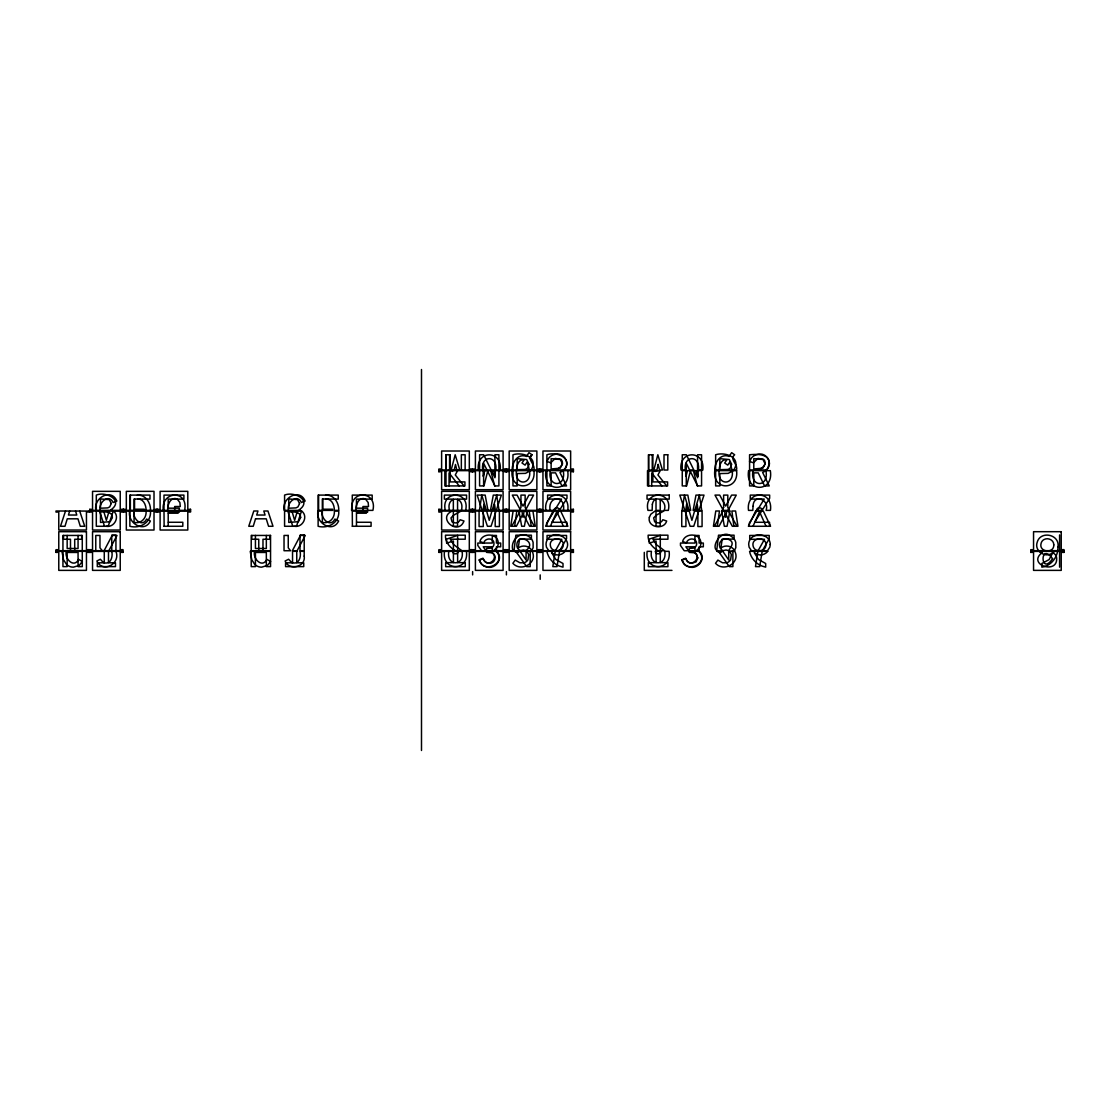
<?xml version="1.0" encoding="UTF-8"?>
<svg xmlns="http://www.w3.org/2000/svg" width="1120" height="1120" viewBox="0 0 1120 1120"><rect width="100%" height="100%" fill="white"/><g stroke="black" fill="none" stroke-linecap="round" stroke-linejoin="round"><path stroke-width="1.5" d="M478.338 470.036C475.846 449.778 502.642 449.778 500.15 470.036M512.19 470.036C511.784 462.49 517.986 453.054 526.442 456.428L528.976 452.662L531.986 454.762C526.358 459.284 535.584 464.086 533.848 470.036M533.932 470.652C536.438 490.91 509.6 490.91 512.12 470.652M545.944 470.652C542.15 492.856 571.438 492.856 567.658 470.652M95.914 510.384C93.016 498.064 111.342 487.578 116.872 501.046L113.092 502.488C108.822 493.164 97.958 502.754 100.296 510.384M163.282 510.384C160.664 490.742 188.888 489.342 184.618 510.384M150.458 511C151.536 522.312 140.126 529.046 129.864 526.274L129.864 511M462.098 551.334C464.73 566.636 446.18 566.538 448.77 551.334M550.102 510.384C547.456 495.096 566.104 495.152 563.43 510.384M529.536 470.652C531.874 485.87 514.248 485.758 516.488 470.652M732.2 470.652C734.552 485.87 716.912 485.758 719.152 470.652M482.706 470.036C480.396 454.804 497.98 454.944 495.754 470.036M516.614 470.036C516.572 465.766 518.546 458.71 524.118 459.886L522.004 463.022L525.098 465.108L527.17 462.014L529.41 470.036M550.34 470.652C546.98 487.718 566.692 487.858 563.234 470.652M685.384 470.036C683.06 454.804 700.644 454.944 698.418 470.036M719.278 470.036C719.236 465.766 721.224 458.71 726.782 459.886L724.682 463.022L727.776 465.108L729.834 462.014L732.074 470.036M753.004 470.652C749.644 487.718 769.37 487.858 765.898 470.652M466.424 551.334C469.336 571.676 441.49 571.676 444.5 551.334M167.692 510.384C167.328 505.162 170.338 496.412 177.1 498.96L179.9 502.53L180.264 506.52L174.678 506.52L174.678 510.384M355.95 510.384C355.586 505.162 358.61 496.412 365.372 498.96L368.172 502.53L368.536 506.52L362.936 506.52L362.936 510.384M545.846 510.384C542.948 490.028 570.738 490.056 567.77 510.384M288.568 510.384C286.23 502.754 297.094 493.164 301.364 502.488L305.144 501.046C299.614 487.578 281.288 498.064 284.186 510.384L300.37 510.384L299.18 509.838C312.48 500.528 294.392 490.98 284.578 495.096L284.578 510.384M146.062 511C146.832 517.832 141.148 524.174 134.064 522.382L134.064 511C131.936 518.266 142.072 528.29 146.622 519.078L150.36 521.024C144.326 533.694 126.966 522.83 129.696 511M514.024 550.732L515.858 535.178L531.398 535.178L531.398 539.098L519.512 539.098L518.266 548.016C522.424 544.558 529.508 545.748 531.888 550.732M716.688 550.732L718.522 535.178L734.076 535.178L734.076 539.098L722.176 539.098L720.93 548.016C725.088 544.558 732.172 545.748 734.566 550.732C719.978 554.316 739.214 544.348 728.994 539.588C724.402 536.844 717.962 541.31 719.656 546.63A5.894 5.894 0 0 0 722.498 550.34L723.464 550.732C705.936 555.674 719.516 526.568 731.052 536.242A9.912 9.912 0 0 1 735.77 542.374L735.812 547.68L734.384 550.732M483.098 510.384L483.938 504.168L485.044 510.384M514.668 526.274L516.796 511M685.762 510.384L686.616 504.168L687.722 510.384M717.332 526.274L719.46 511L715.778 511L713.426 526.274L719.04 526.274L725.592 513.912L732.312 526.274L737.954 526.274L735.588 511L731.878 511L733.88 526.274M479.43 510.384L481.782 495.096L486.388 510.384M513.114 511L510.748 526.274L516.376 526.274L522.928 513.912L529.648 526.274L535.29 526.274L532.924 511M493.528 510.384L494.592 504.504L495.362 510.384M527.198 511L524.398 526.274L521.682 526.274L518.938 511M696.192 510.384L697.256 504.504L698.026 510.384M490.476 510.384L493.29 495.096L501.34 495.096L496.3 510.384M524.132 511L523.026 517.328L521.892 511M726.796 511L725.69 517.328L724.556 511M553.882 510.384C553.966 506.912 559.622 506.926 559.72 510.384M458.374 551.334C458.234 554.722 452.69 554.736 452.55 551.334M454.216 470.036L455.504 464.464L456.82 470.036M487.844 470.652L483.966 485.926L479.584 485.926L479.584 470.652M690.508 470.652L686.63 485.926L682.248 485.926L682.248 470.652L686.28 470.652L686.28 485.926M451.164 470.036L455.182 454.762L459.774 470.036M484.778 470.652L483.28 476.42L483.364 470.652M69.678 511L68.446 515.032L76.79 515.032L75.544 511M491.904 511L489.244 520.324L486.584 511M492.1 510.384L496.79 495.096M694.764 510.384L699.454 495.096M109.13 511L106.372 520.352L103.656 511M297.402 511L294.644 520.352L291.914 511M65.52 511L60.494 526.274L64.974 526.274L67.27 518.812L77.966 518.812L80.29 526.274L84.728 526.274L79.688 511M113.26 511L108.22 526.274L96.306 526.274L96.306 511M301.532 511L296.492 526.274L284.578 526.274L284.578 511L301.602 511C308.546 516.096 302.946 527.772 294.588 526.274M496.104 511L491.064 526.274L487.424 526.274L482.384 511M559.51 551.334L557.018 566.622L552.818 566.622L555.212 551.334M559.706 550.732L566.538 538.72L566.538 535.444L547.064 535.444L547.064 539.28L561.82 539.28L555.45 550.732M698.768 511L693.742 526.274L690.088 526.274L685.048 511M698.964 510.384L704.004 495.096L695.968 495.096L693.14 510.384L701.722 510.384L699.342 495.096M762.174 551.334L759.682 566.622L755.496 566.622L757.876 551.334M762.384 550.732L769.202 538.72L769.202 535.444L749.728 535.444L749.728 539.28L764.484 539.28L758.114 550.732M550.368 526.274L556.822 511.63L563.374 526.274M753.032 526.274L759.5 511.63L766.038 526.274M519.512 510.384L520.954 507.374L520.954 495.096L525.14 495.096L525.14 507.374L526.568 510.384M553 511L545.706 526.274L567.882 526.274L560.63 511M104.09 550.732L112.154 535.444L117.012 535.444L108.836 550.732M452.844 470.652L452.438 471.408L451.85 470.652M457.59 470.652L455.28 474.964L464.016 485.926M511.672 526.274L520.324 511M520.674 510.384L512.316 495.096L517.062 495.096L523.026 506.128L528.906 495.096L533.582 495.096L525.378 510.384M714.35 526.274L722.988 511M723.338 510.384L714.994 495.096L719.726 495.096L725.69 506.128L731.584 495.096L736.26 495.096L728.042 510.384M554.162 511L546.616 523.18L546.616 526.274M554.54 510.384L561.554 499.072L547.61 499.072L547.61 495.096L566.986 495.096L566.986 498.246L559.412 510.384M756.826 511L749.28 523.18L749.28 526.274M757.204 510.384L764.218 499.072L750.288 499.072L750.288 495.096L769.65 495.096L769.65 498.246L762.076 510.384M559.034 511L551.992 522.284L566.874 522.284L566.874 526.274M761.698 511L754.656 522.284L769.538 522.284L769.538 526.274M529.55 458.416L531.986 454.762M531.076 470.036C539.07 457.744 522.998 451.542 512.974 454.762L512.974 470.036M733.74 470.036C741.734 457.744 725.662 451.542 715.638 454.762L715.638 470.036M531.72 550.732L533.134 547.68L533.106 542.374A9.912 9.912 0 0 0 528.388 536.242C519.134 530.838 509.782 541.548 512.974 550.732M565.054 551.334C562.1 555.492 555.212 556.248 551.572 552.566L555.786 559.468L563.01 563.486L563.01 567.154L559.342 566.062A20.482 20.482 0 0 1 547.512 553.728L546.896 551.334M564.802 550.732C574.322 541.17 557.41 529.018 549.038 537.628A8.932 8.932 0 0 0 546.042 544.46L546.434 547.134L548.758 550.732M563.626 470.652L559.958 472.472L566.58 485.926L561.918 485.926L555.548 472.864L551.124 472.864L551.124 485.926L546.91 485.926L546.91 470.652M564.298 470.036C573.188 458.136 556.976 451.304 546.91 454.762L546.91 470.036M766.29 470.652L762.622 472.472L769.244 485.926L764.582 485.926L758.212 472.864L753.788 472.864L753.788 485.926L749.574 485.926L749.574 470.652M530.586 470.652L525.49 473.368L517.174 473.578L517.174 485.926L512.974 485.926L512.974 470.652M733.25 470.652L728.168 473.368L719.838 473.578L719.838 485.926L715.638 485.926L715.638 470.652M519.344 551.334L517.706 552.636L514.388 551.334M722.008 551.334L720.37 552.636L717.052 551.334L722.792 551.334L728.742 559.986L728.742 551.334L734.832 551.334C740.684 563.024 723.618 572.488 715.526 563.29L717.878 560.098L722.554 562.772L726.67 562.772A6.328 6.328 0 0 0 730.646 559.706L731.346 554.568L729.61 551.334M461.216 511L453.712 515.13L450.982 517.888L452.018 521.892L455.224 522.914A5.082 5.082 0 0 0 459.438 520.954L460.166 519.736L463.988 521.024C457.968 536.578 436.338 517.636 452.438 511M563.388 470.036C571.242 464.31 563.906 451.346 554.75 454.454A10.738 10.738 0 0 0 549.038 457.716L546.868 461.398L550.746 462.812L555.254 458.444L561.064 459.368C565.152 464.03 559.37 468.762 555.002 470.036M766.052 470.036C773.906 464.31 766.584 451.346 757.428 454.454A10.738 10.738 0 0 0 751.702 457.716L749.532 461.398L753.41 462.812L757.932 458.444L763.728 459.368C767.83 464.03 762.048 468.762 757.68 470.036M1054.788 551.348L1052.534 552.636A6.958 6.958 0 0 1 1056.496 557.004C1059.31 575.442 1026.116 564.816 1042.174 552.608L1039.934 551.348M520.198 550.732L523.39 549.976L526.204 550.732M722.862 550.732L726.054 549.976L728.868 550.732M525.518 550.732C539.042 542.024 515.116 531.496 516.992 546.63A5.894 5.894 0 0 0 519.82 550.34L520.8 550.732M557.508 550.732L560.168 549.99A5.908 5.908 0 0 0 563.052 546.322C565.698 536.508 547.876 536.508 550.522 546.322A5.922 5.922 0 0 0 553.392 550.004L556.038 550.732M760.172 550.732L762.846 549.99A5.908 5.908 0 0 0 765.716 546.322C768.376 536.508 750.54 536.508 753.186 546.322A5.922 5.922 0 0 0 756.056 550.004L758.716 550.732M106.33 526.274C114.674 527.772 120.288 516.096 113.33 511M438.858 470.036L472.08 470.036L472.08 468.958L469.308 469.014L469.308 451.01L441.616 451.01L441.616 469.014L438.858 469.014L438.858 470.022L441.616 470.036M469.308 470.036L472.08 469.966M472.626 470.036L505.862 470.036L505.862 468.958L503.09 469.014L503.09 451.01L475.398 451.01L475.398 469.014L472.626 469.014L472.626 470.022L475.398 470.036M503.09 470.036L505.862 469.966M506.408 470.036L539.63 470.036L539.63 468.958L536.872 469.014L536.872 451.01L509.18 451.01L509.18 469.014L506.408 469.014L506.408 470.022L509.18 470.036M536.872 470.036L539.63 469.966M540.19 470.036L573.412 470.036L573.412 468.958L570.64 469.014L570.64 451.01L542.962 451.01L542.962 469.014L540.19 469.014L540.19 470.022L542.962 470.036M570.64 470.036L573.412 469.966M438.858 470.652L472.08 470.652M472.626 470.652L505.862 470.652M506.408 470.652L539.63 470.652M540.19 470.652L573.412 470.652M438.858 471.688L441.616 471.688L441.616 489.692L469.308 489.692L469.308 471.688L472.08 471.688M472.626 471.688L475.398 471.688L475.398 489.692L503.09 489.692L503.09 471.688L505.862 471.688M506.408 471.688L509.18 471.688L509.18 489.692L536.872 489.692L536.872 471.688L539.63 471.688M540.19 471.688L542.962 471.688L542.962 489.692L570.64 489.692L570.64 471.688L573.412 471.688M89.782 509.348L92.54 509.348L92.54 491.344L120.232 491.344L120.232 509.348L123.004 509.348M123.55 509.348L126.322 509.348L126.322 491.344L154.014 491.344L154.014 509.348L156.786 509.348M157.332 509.348L160.104 509.348L160.104 491.344L187.796 491.344L187.796 509.348L190.554 509.348M438.858 509.348L441.616 509.348L441.616 491.344L469.308 491.344L469.308 509.348L472.08 509.348M472.626 509.348L475.398 509.348L475.398 491.344L503.09 491.344L503.09 509.348L505.862 509.348M506.408 509.348L509.18 509.348L509.18 491.344L536.872 491.344L536.872 509.348L539.63 509.348M540.19 509.348L542.962 509.348L542.962 491.344L570.64 491.344L570.64 509.348L573.412 509.348M322.336 511L317.968 511C315.238 522.83 332.598 533.694 338.632 521.024L334.894 519.078C330.344 528.29 320.194 518.266 322.336 511L322.336 522.382C329.406 524.174 335.09 517.832 334.334 511L338.73 511C339.794 522.312 328.398 529.046 318.122 526.274L318.122 511M168.336 513.198L178.094 513.198L178.094 511M356.608 513.198L366.366 513.198L366.366 511M168.336 522.27L182.812 522.27L182.812 526.274L163.996 526.274M356.608 522.27L371.084 522.27L371.084 526.274L352.268 526.274M56 551.334L89.222 551.334M472.08 551.334L438.858 551.404L438.858 552.426M506.408 551.334L539.63 551.334M540.19 551.334L573.412 551.334M1064 551.334L1030.778 551.404L1030.778 552.426M56 552.37L58.772 552.37L58.772 570.374L86.45 570.374L86.45 552.37L89.222 552.37M89.782 552.37L92.54 552.37L92.54 570.374L120.232 570.374L120.232 552.37L123.004 552.37M438.858 552.37L441.616 552.37L441.616 570.374L469.308 570.374L469.308 552.37L472.08 552.37M472.626 552.37L475.398 552.37L475.398 570.374L503.09 570.374L503.09 552.37L505.862 552.37M506.408 552.37L509.18 552.37L509.18 570.374L536.872 570.374L536.872 552.37L539.63 552.37M540.19 552.37L542.962 552.37L542.962 570.374L570.64 570.374L570.64 552.37L573.412 552.37M1030.778 552.37L1033.55 552.37L1033.55 570.374L1061.228 570.374L1061.228 552.37L1064 552.37M671.972 570.374L644.294 570.374L644.294 552.37M325.584 495.096C333.872 494.522 339.15 502.866 338.73 510.384L334.334 510.384C334.488 505.47 331.996 498.848 326.144 499.002M137.312 495.096C145.6 494.522 150.878 502.866 150.458 510.384M137.872 499.002C143.724 498.848 146.23 505.47 146.062 510.384M112.098 510.384L110.908 509.838C124.222 500.528 106.12 490.98 96.306 495.096L96.306 510.384M698.502 550.746L697.018 549.892L698.642 548.674A7.756 7.756 0 0 0 700.91 543.13C700.938 533.036 685.104 532.294 682.598 541.464L686.42 542.92C687.75 537.516 696.766 537.586 696.64 543.62A4.55 4.55 0 0 1 693.532 548.114L689.234 548.45L689.234 550.746L699.104 550.746L699.104 546.812L703.332 546.812L703.332 543.046L699.104 543.046L699.104 535.458L694.96 535.458L694.96 543.046L680.484 543.046L680.484 545.496L684.222 550.746L688.604 550.746L685.902 546.812L694.96 546.812L694.96 550.746M495.838 550.746L494.354 549.892L495.978 548.674A7.756 7.756 0 0 0 498.246 543.13C498.274 533.036 482.44 532.294 479.92 541.464L483.756 542.92C485.086 537.516 494.102 537.586 493.976 543.62A4.55 4.55 0 0 1 490.868 548.114L486.556 548.45L486.556 550.746M692.636 551.334C704.172 556.304 690.186 569.912 685.86 558.53L682.122 560.224C686.644 574.21 709.618 563.22 698.936 551.334M658.056 550.732C652.526 547.456 647.654 541.996 648.144 535.178L667.926 535.178L667.926 539.21L652.89 539.21L656.418 544.67L664.524 550.732L656.082 550.732L656.082 541.002L649.264 543.158L649.264 539.126L660.296 535.388L660.296 550.732M489.972 551.334C501.508 556.304 487.522 569.912 483.196 558.53L479.458 560.224C483.98 574.21 506.954 563.22 496.272 551.334M455.378 550.732C449.862 547.456 444.99 541.996 445.48 535.178L465.248 535.178L465.248 539.21L450.226 539.21L453.754 544.67L461.86 550.732M526.946 551.334L528.682 554.568L527.982 559.706A6.328 6.328 0 0 1 524.006 562.772L519.89 562.772L515.214 560.098L512.862 563.29C520.954 572.488 538.006 563.024 532.168 551.334M496.664 551.334C504.112 557.984 495.516 569.87 486.598 566.916A9.338 9.338 0 0 1 481.11 563.612L479.01 559.846L482.846 558.264L484.036 560.49A6.034 6.034 0 0 0 489.23 563.206C494.2 563.794 497.14 557.41 493.626 553.91L491.694 552.776L486.556 552.384L486.556 551.334M666.68 485.926L657.944 474.964L660.254 470.652L655.116 471.408L647.514 470.652L647.514 485.926L667.59 485.926L667.59 481.908L652.876 481.908L652.876 470.652M102.284 550.732L99.974 547.834L99.974 535.444L95.774 535.444L95.774 550.732M661.85 485.926L651.714 472.92L651.714 485.926M459.186 485.926L449.05 472.92L449.05 485.926M718.438 551.334L729.316 566.622L732.886 566.622L732.886 551.334M515.76 551.334L526.652 566.622L530.208 566.622L530.208 551.334M481.558 550.746L477.82 545.496L477.82 543.046L492.296 543.046L492.296 535.458L496.44 535.458L496.44 543.046L500.668 543.046L500.668 546.812L496.44 546.812L496.44 550.746M520.128 551.334L526.078 559.986L526.078 551.334M485.926 550.746L483.238 546.812L492.296 546.812L492.296 550.746M728.392 511L737.03 526.274M525.728 511L534.366 526.274M689.962 470.652L697.592 485.926M486.99 470.036L483.518 463.092L483.616 470.036M487.298 470.652L494.928 485.926M694.162 470.652L697.634 477.736L697.564 470.652L701.568 470.652L701.568 485.926L697.34 485.926L693.42 470.652M491.19 470.036L483.672 454.762L479.584 454.762L479.584 470.036M491.484 470.652L494.97 477.736L494.9 470.652M684.852 510.384L679.826 495.096L687.834 495.096L690.676 510.384L682.094 510.384L684.446 495.096L689.052 510.384M482.188 510.384L477.148 495.096L485.17 495.096L487.998 510.384M287.77 511L292.782 526.274M99.498 511L104.524 526.274M493.71 470.652L495.208 476.42L495.124 470.652M490.756 470.652L494.676 485.926L498.904 485.926L498.904 470.652M496.678 495.096L499.044 510.384M529.214 511L531.216 526.274M254.618 551.334C252.448 558.586 262.29 568.694 266.882 559.356L270.606 561.498L267.47 565.404L261.688 567.154A9.436 9.436 0 0 1 254.618 564.214L251.762 559.706L250.222 551.334L270.55 551.334L270.55 566.622L266.336 566.622L266.336 552.454L255.43 552.454L255.43 566.622L251.216 566.622L251.216 551.334M66.346 551.334C64.176 558.586 74.018 568.694 78.61 559.356L82.334 561.498L79.198 565.404L73.43 567.154A9.436 9.436 0 0 1 66.346 564.214L63.504 559.706L61.95 551.334M1064 551.362L1064 552.426M1059.59 534.912L1059.59 567.154M701.568 470.036L701.568 454.762L697.564 454.762L697.564 470.036L702.814 470.036C705.32 449.778 678.51 449.778 681.002 470.036L686.28 470.036L686.182 463.092L689.654 470.036L693.854 470.036L686.35 454.762L682.248 454.762L682.248 470.036M697.872 511L697.872 526.54L702.072 526.54L702.072 511L694.568 511L691.908 520.324L689.248 511L681.744 511L681.744 526.54L685.93 526.54L685.93 511M697.788 470.652L697.872 476.42L696.374 470.652L687.442 470.652L685.944 476.42L686.028 470.652M660.296 551.334L660.296 562.646L667.926 562.646L667.926 566.678L648.34 566.678L648.34 562.646L656.082 562.646L656.082 551.334M660.226 511L660.226 526.274L656.012 526.274L656.012 511M652.26 454.762L652.26 470.036M648.676 454.762L648.676 470.036M648.676 470.652L648.676 485.926M573.412 471.744L573.412 470.666L570.64 470.652M573.412 509.292L573.412 510.37L540.19 510.314L540.19 509.292M573.412 551.362L573.412 552.426M542.962 470.652L540.19 470.722L540.19 471.744M540.19 551.362L540.19 552.426M540.19 574.896L540.19 579.32M539.63 471.744L539.63 470.666L536.872 470.652M539.63 509.292L539.63 510.37L506.408 510.314L506.408 509.292M539.63 551.362L539.63 552.426M509.18 470.652L506.408 470.722L506.408 471.744M506.408 551.362L506.408 552.426M506.408 571.564L506.408 574.896M505.862 471.744L505.862 470.666L503.09 470.652M505.862 509.292L505.862 510.37L472.626 510.314L472.626 509.292M505.862 552.426L505.862 551.362L472.626 551.404L472.626 552.426M499.408 511L499.408 526.54L495.194 526.54L495.194 511M498.904 470.036L498.904 454.762L494.9 454.762L494.9 470.036M483.616 470.652L483.616 485.926M483.266 511L483.266 526.54L479.08 526.54L479.08 511M475.398 470.652L472.626 470.722L472.626 471.744M472.626 571.564L472.626 574.896M472.08 471.744L472.08 470.666L469.308 470.652M472.08 509.292L472.08 510.37L438.858 510.314L438.858 509.292M472.08 551.362L472.08 552.426M465.626 510.384C470.386 490.154 440.524 490.126 445.298 510.384M465.136 470.036L465.136 454.762L461.342 454.762L461.342 470.036M461.426 510.384C465.262 495.348 445.648 495.348 449.484 510.384M457.562 510.384L457.562 499.128L466.55 499.128L466.55 495.096L444.374 495.096L444.374 499.128L453.348 499.128L453.348 510.384M457.562 511L457.562 526.274L453.348 526.274L453.348 511M457.632 550.732L457.632 535.388L446.6 539.126L446.6 543.158L453.418 541.002L453.418 550.732M457.632 551.334L457.632 562.646L465.262 562.646L465.262 566.678L445.662 566.678L445.662 562.646L453.418 562.646L453.418 551.334M450.212 470.036L450.212 454.762L445.802 454.762L445.802 470.036M450.212 470.652L450.212 481.908L464.926 481.908L464.926 485.926L444.85 485.926L444.85 470.652M449.582 454.762L449.582 470.036M445.998 454.762L445.998 470.036M445.998 470.652L445.998 485.926M441.616 470.652L438.858 470.722L438.858 471.744M421.498 369.516L421.498 750.484M367.584 510.384L367.584 508.172L356.468 508.172L356.468 499.114L372.176 499.114L372.176 495.096L352.268 495.096L352.268 510.384M356.468 526.274L356.468 512.162L367.584 512.162L367.584 511L352.268 511L352.394 526.274M322.826 499.114L322.826 509.222L332.584 509.222L332.584 510.384L318.122 510.384L318.122 495.096L338.254 495.096L338.254 499.114L322.336 499.002L322.336 510.384M318.612 495.096L318.612 510.384M269.962 535.444L269.962 539.252L262.976 539.252L262.976 550.732M266.336 535.444L266.336 548.492L255.43 548.492L255.43 535.444M258.762 550.732L258.762 539.252L251.79 539.252L251.79 535.444M190.554 509.292L190.554 510.37L157.332 510.384L157.332 509.292M179.312 510.384L179.312 508.172L168.196 508.172L168.196 499.114L183.904 499.114L183.904 495.096L163.996 495.096L163.996 510.384M179.312 511L179.312 512.162L168.196 512.162L168.196 526.274M163.996 511L164.122 526.274M156.786 509.292L156.786 510.37L123.55 510.314L123.55 509.292M144.312 510.384L144.312 509.222L134.554 509.222L134.554 499.114M134.064 510.384L134.064 499.002L149.982 499.114L149.982 495.096L129.864 495.096L129.864 510.384M130.354 495.096L130.354 510.384M123.004 509.292L123.004 510.37L89.782 510.314L89.782 509.292M123.004 552.426L123.004 551.362L89.782 551.404L89.782 552.426M115.934 550.732L115.934 535.178L111.748 535.178L111.748 550.732M115.934 551.334C120.904 563.766 102.732 573.594 96.852 561.008L100.338 559.244L103.39 562.534C110.628 565.306 113.134 556.794 111.748 551.334M108.486 551.334L108.486 562.814L115.472 562.814L115.472 566.622L97.3 566.622L97.3 562.814L104.272 562.814L104.272 551.334M89.222 551.362L89.222 552.426M82.278 550.732L82.278 535.444L62.944 535.444L62.944 550.732M82.278 551.334L82.278 566.622L78.064 566.622L78.064 552.454L67.158 552.454L67.158 566.622L62.944 566.622L62.944 551.334M81.704 535.444L81.704 539.252L74.704 539.252L74.704 550.732M78.064 535.444L78.064 548.492L67.158 548.492L67.158 535.444M70.49 550.732L70.49 539.252L63.532 539.252L63.532 535.444M56 551.362L56 552.426M714.91 468.93L714.854 470.036L736.512 470.036C738.248 464.086 729.022 459.284 734.65 454.762L731.64 452.662L729.106 456.428C721.168 453.194 714.868 461.65 714.91 468.93M736.596 470.652C739.116 490.91 712.264 490.91 714.784 470.652L736.596 470.652M748.608 470.652C744.828 492.856 774.102 492.856 770.322 470.652L748.608 470.652M351.708 507.682L351.554 510.384L372.89 510.384C377.426 491.834 351.666 489.104 351.708 507.682M652.358 504.252L652.148 510.384L647.962 510.384C643.188 490.126 673.064 490.154 668.304 510.384L664.09 510.384C668.346 501.48 654.472 493.164 652.358 504.252M664.762 551.334C667.394 566.636 648.844 566.538 651.434 551.334L647.164 551.334C644.168 571.676 672.014 571.676 669.088 551.334L664.762 551.334M753.06 506.254L752.78 510.384L748.51 510.384C745.612 490.028 773.402 490.056 770.434 510.384L766.094 510.384C769.888 499.394 753.326 493.304 753.06 506.254M1057.952 546.98C1058.232 556.416 1051.54 565.936 1041.852 567.154L1041.852 563.486L1049.09 559.594L1053.08 552.272C1046.528 559.02 1033.97 551.39 1037.176 542.318C1040.41 530.264 1060.108 534.324 1057.952 546.98M304.206 556.108C305.998 567.14 288.904 571.074 285.124 561.008L288.61 559.244L291.662 562.534C298.9 565.306 301.406 556.794 300.02 551.334L304.206 551.334L304.206 556.108M649.362 517.23C646.954 527.436 664.006 530.516 666.666 521.024L662.83 519.736L662.102 520.954A5.082 5.082 0 0 1 657.888 522.914L654.682 521.892L653.646 517.888L656.39 515.13L663.88 511L655.102 511L650.79 514.276L649.362 517.23M1053.794 544.88C1054.172 554.008 1038.38 552.244 1041.138 543.228A5.768 5.768 0 0 1 1043.994 539.56C1047.97 537.278 1053.962 539.994 1053.794 544.88M697.816 557.886L696.108 561.862L691.894 563.206A6.034 6.034 0 0 1 686.7 560.49L685.51 558.264L681.674 559.846L683.788 563.612A9.338 9.338 0 0 0 689.262 566.916C698.18 569.87 706.776 557.984 699.342 551.334L689.234 551.334L689.234 552.384L694.372 552.776L696.29 553.91L697.816 557.886M770.224 544.46L769.832 547.134L767.466 550.732L751.436 550.732L749.098 547.134L748.706 544.46A8.932 8.932 0 0 1 751.716 537.628C757.792 532.084 770.336 535.346 770.224 544.46M769.356 463.75L766.962 470.036L749.574 470.036L749.574 454.762C756.602 454.062 769.664 453.418 769.356 463.75M658.182 464.464L656.88 470.036L653.828 470.036L657.846 454.762L662.438 470.036L659.484 470.036L658.182 464.464M729.862 511L727.062 526.274L724.346 526.274L721.602 511L729.862 511M756.7 509.544L756.546 510.384L762.384 510.384C762.286 507.402 757.708 506.73 756.7 509.544M661.038 551.334C660.898 554.722 655.354 554.736 655.228 551.334L661.038 551.334M1052.576 558.698C1040.256 576.926 1039.556 540.848 1052.576 558.698M112.378 517.496L110.194 521.682L100.506 522.424L100.506 512.008C104.79 511.784 112.462 511.238 112.378 517.496M300.65 517.496L298.466 521.682L288.778 522.424L288.778 512.008C293.062 511.784 300.72 511.238 300.65 517.496M562.478 463.848L560.252 468.202L551.124 468.958L551.124 458.654L560.308 459.48L562.478 463.848M765.142 463.848L762.916 468.202L753.788 468.958L753.788 458.654L762.972 459.48L765.142 463.848M111.286 503.468L109.69 506.912L107.702 507.892L100.506 508.214L100.506 498.96L109.256 499.618L111.286 503.468M299.558 503.468L297.962 506.912L295.974 507.892L288.778 508.214L288.778 498.96L297.528 499.618L299.558 503.468M528.892 464.17L528.346 466.732A4.788 4.788 0 0 1 525.098 469.462L517.174 469.672L517.174 458.654L526.68 459.55L528.892 464.17M731.556 464.17L731.01 466.732A4.788 4.788 0 0 1 727.762 469.462L719.838 469.672L719.838 458.654L729.344 459.55L731.556 464.17M255.542 518.812L253.246 526.274L248.766 526.274L253.792 511L257.95 511L256.704 515.032L265.062 515.032L263.802 511L267.946 511L273 526.274L268.562 526.274L266.238 518.812L255.542 518.812M723.618 507.374L722.176 510.384L729.232 510.384L727.804 507.374L727.804 495.096L723.618 495.096L723.618 507.374M755.664 511L748.384 526.274L770.56 526.274L763.294 511L755.664 511M300.426 535.444L292.362 550.732L297.108 550.732L305.284 535.444L300.426 535.444M767.732 551.334C764.764 555.492 757.876 556.248 754.236 552.566L758.45 559.468L765.674 563.486L765.674 567.154L762.006 566.062A20.482 20.482 0 0 1 750.176 553.728L749.574 551.334L767.732 551.334M652.876 454.762L648.466 454.762L648.466 470.036L652.876 470.036L652.876 454.762M667.8 454.762L664.006 454.762L664.006 470.036L667.8 470.036L667.8 454.762M669.228 495.096L647.038 495.096L647.038 499.128L656.012 499.128L656.012 510.384L660.226 510.384L660.226 499.128L669.228 499.128L669.228 495.096M89.222 511.07L56 511L56 512.078L58.772 512.022L58.772 530.026L86.45 530.026L86.45 512.022L89.222 512.022L89.222 511.014M123.004 511.07L89.782 511L89.782 512.078L92.54 512.022L92.54 530.026L120.232 530.026L120.232 512.022L123.004 512.022L123.004 511.014M156.786 511.07L123.55 511.07L123.55 512.078L126.322 512.022L126.322 530.026L154.014 530.026L154.014 512.022L156.786 512.022L156.786 511.014M190.554 511.07L157.332 511.07L157.332 512.078L160.104 512.022L160.104 530.026L187.796 530.026L187.796 512.022L190.554 512.022L190.554 511.014M472.08 511.07L438.858 511L438.858 512.078L441.616 512.022L441.616 530.026L469.308 530.026L469.308 512.022L472.08 512.022L472.08 511.014M505.862 511L472.626 511L472.626 512.078L475.398 512.022L475.398 530.026L503.09 530.026L503.09 512.022L505.862 512.022L505.862 511.014M539.63 511L506.408 511.07L506.408 512.078L509.18 512.022L509.18 530.026L536.872 530.026L536.872 512.022L539.63 512.022L539.63 511.014M573.412 511L540.19 511.07L540.19 512.078L542.962 512.022L542.962 530.026L570.64 530.026L570.64 512.022L573.412 512.022L573.412 511.014M86.45 531.692L58.772 531.692L58.772 549.696L56 549.696L56 550.704L89.222 550.648L89.222 549.64L86.45 549.696L86.45 531.692M120.232 531.692L92.54 531.692L92.54 549.696L89.782 549.696L89.782 550.704L123.004 550.648L123.004 549.64L120.232 549.696L120.232 531.692M469.308 531.692L441.616 531.692L441.616 549.696L438.858 549.696L438.858 550.704L472.08 550.648L472.08 549.64L469.308 549.696L469.308 531.692M503.09 531.706L475.398 531.706L475.398 549.71L472.626 549.71L472.626 550.718L505.862 550.662L505.862 549.654L503.09 549.71L503.09 531.706M536.872 531.692L509.18 531.692L509.18 549.696L506.408 549.696L506.408 550.704L539.63 550.732L539.63 549.64L536.872 549.696L536.872 531.692M570.64 531.692L542.962 531.692L542.962 549.696L540.19 549.696L540.19 550.704L573.412 550.648L573.412 549.64L570.64 549.696L570.64 531.692M1061.228 531.692L1033.55 531.692L1033.55 549.696L1030.778 549.696L1030.778 550.704L1064 550.648L1064 549.64L1061.228 549.696L1061.228 531.692M304.206 535.178L300.02 535.178L300.02 550.732L304.206 550.732L304.206 535.178M270.55 535.444L251.216 535.444L251.216 550.732L270.55 550.732L270.55 535.444M288.246 535.444L284.032 535.444L284.032 550.732L290.556 550.732L288.246 547.834L288.246 535.444M296.758 551.334L292.544 551.334L292.544 562.814L285.572 562.814L285.572 566.622L303.744 566.622L303.744 562.814L296.758 562.814L296.758 551.334"/></g></svg>
